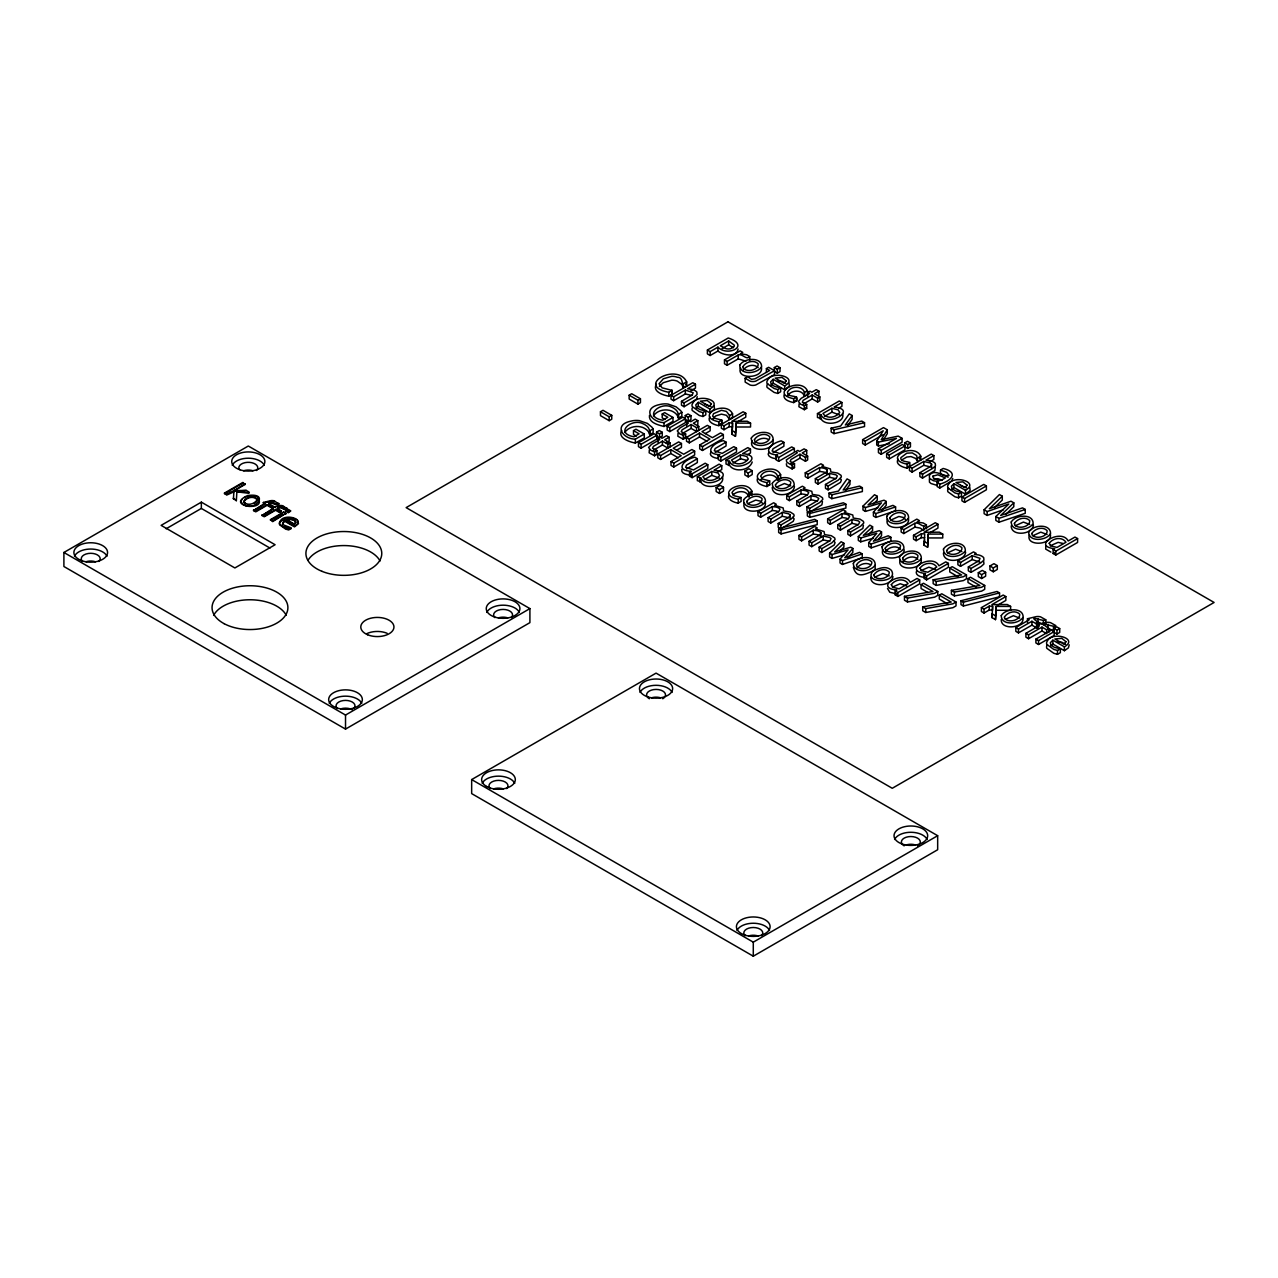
<?xml version="1.0" encoding="UTF-8"?>
<svg xmlns="http://www.w3.org/2000/svg" width="1278" height="1278" viewBox="0 0 1278 1278"><rect width="100%" height="100%" fill="white"/><g stroke="black" fill="none" stroke-linecap="round" stroke-linejoin="round"><path stroke-width="1.5" d="M887.491 588.423L889.776 592.241L896.9 593.951L895.255 594.893L895.255 591.027L896.9 590.085C872.475 587.529 903.738 569.109 910.271 582.353L917.061 578.439L919.697 579.956L919.697 583.838L897.891 596.427L895.255 594.893M752.215 461.997C749.611 470.512 734.419 472.972 729.387 465.16L729.387 461.294L726.032 460.192L726.032 464.058L729.387 465.16M236.35 500.672L233.411 498.26L236.35 500.672L236.877 492.046L249.114 492.781L236.877 492.046M735.441 436.357L736.048 423.114L750.553 423.146L750.553 427.012L736.048 426.996L735.441 436.357L731.959 434.344L732.534 422.906L729.195 422.858L723.971 425.862L721.335 424.344L721.335 428.226L723.971 429.743L729.195 426.724L732.534 426.772L732.534 422.906M927.604 547.303L928.227 534.076L942.733 534.092L942.733 537.958L928.227 537.942L927.604 547.303L924.138 545.307L924.713 533.853L921.374 533.805L916.15 536.824L913.514 535.306L913.514 539.172L916.15 540.69L921.374 537.671L924.713 537.719M995.498 619.638L996.105 606.395L1010.61 606.427L1010.61 610.293L996.105 610.277L995.498 619.638L992.016 617.625L992.591 606.187L989.268 606.139L984.028 609.159L981.408 607.625L981.408 611.507L984.028 613.025L989.268 610.005L992.591 610.053L992.591 606.187M233.411 498.979L233.906 491.854L231.094 491.822L226.669 494.362L224.449 493.084L226.669 495.081L233.906 491.854M731.959 434.344L732.534 426.772M924.138 545.307L924.569 539.62M992.016 617.625L992.303 613.839M282.534 524.14L284.77 520.545L294.515 526.169C306.816 519.156 284.275 512.813 280.233 521.089A7.94 4.585 0 0 0 279.69 524.172L285.585 528.373L291.096 528.549L288.684 529.955L285.585 529.076L279.69 524.891A7.94 4.585 0 0 1 280.233 521.807L286.016 518.453M649.448 415.446C648.569 422.842 658.601 425.063 664.033 426.485L672.979 421.325L672.979 417.443L664.64 412.634L662.212 414.04L662.212 417.906L665.007 419.519M757.263 478.867C756.256 483.947 763.206 485.688 766.912 486.535L769.803 484.857L769.66 480.911L762.726 479.154L760.682 476.215C764.196 468.371 780.059 469.873 777.567 480.209C775.331 472.748 763.701 473.994 760.682 480.081M784.037 394.918C783.047 399.998 789.996 401.739 793.686 402.586L796.577 400.909C799.405 393.672 787.663 398.544 787.456 392.266C791.066 384.374 806.769 385.972 804.485 396.34C802.169 388.911 790.571 389.934 787.456 396.132M786.353 463.77L786.721 465.959L792.136 468.93L794.501 467.572L794.501 463.69L790.124 461.454L791.002 459.505L799.996 454.249L805.444 457.38L807.648 456.102L807.648 459.984L805.444 461.262L799.996 458.115L791.002 463.387M681.749 469.425C680.807 474.058 688.123 474.873 691.254 475.112M240.903 501.567L241.877 499.57M772.279 487.317C772.008 498.148 793.75 496.311 794.453 486.439M853.337 567.256C858.816 587.672 880.031 558.997 891.405 570.403C899.169 583.247 862.73 584.222 872.794 571.122M870.749 577.305C870.494 588.136 892.236 586.298 892.923 576.426M943.452 553.007C943.18 563.838 964.922 562 965.625 552.128M1011.233 525.881C1010.978 536.696 1032.72 534.859 1033.407 524.986M1001.249 619.51C1000.578 630.837 1025.307 628.201 1022.879 617.514M929.394 479.106L929.473 482.221L931.087 483.547L937.189 485.416M257.07 499.89C254.689 503.963 247.724 506.056 244.13 502.286L243.874 501.679M916.645 570.755C914.361 575.723 922.173 577.432 925.591 577.384M1045.851 545.946L1045.708 549.093L1050.899 552.096M770.618 385.7L773.158 383.144L773.158 379.278L784.692 385.924C799.261 377.617 772.551 370.125 767.774 379.917A9.409 5.431 0 0 0 767.135 383.56L774.117 388.528L777.775 389.566L780.65 387.905L780.65 391.771L777.775 393.432L774.117 392.41L767.135 387.442A9.409 5.431 0 0 1 767.774 383.799M951.407 490.081L953.947 487.525L953.947 483.659L965.481 490.305C980.066 481.998 953.356 474.505 948.564 484.298A9.409 5.431 0 0 0 947.925 487.956L954.922 492.925L958.58 493.947L961.439 492.286L961.439 496.152L958.58 497.813L954.922 496.791L947.925 491.822A9.409 5.431 0 0 1 948.564 488.18M712.613 419.184L715.696 415.941L721.415 414.136L726.447 415.318L729.626 419.408L732.566 417.714L732.566 413.832C725.696 399.359 693.539 416.548 718.827 421.772L721.735 420.095L721.735 423.961L718.827 425.638C714.945 425.127 706.446 421.996 709.913 416.772M621.667 430.382C617.338 438.146 629.782 441.996 635.326 443.051L644.288 437.891L644.288 434.009L635.949 429.2L633.505 430.606L633.505 434.488L636.3 436.102M656.397 384.215C651.908 391.467 663.33 395.317 668.825 396.148L672.068 394.279L672.068 390.397L662.1 387.809L659.065 383.719L663.298 378.815L671.701 376.323A8.834 5.096 0 0 1 677.292 377.266C685.168 376.77 680.279 391.867 686.717 385.828L686.717 381.946C677.005 361.818 634.559 385.732 668.825 392.282L672.068 390.397M807.408 394.662L807.408 390.78C800.539 376.307 768.382 393.496 793.686 398.704L796.577 397.043M729.291 494.235C725.824 499.458 734.323 502.589 738.205 503.101L741.112 501.423L740.968 497.477L734.035 495.72L731.99 492.781C735.601 484.889 751.304 486.487 749.004 496.854M862.634 439.648L883.497 427.603L887.283 429.791L881.229 439.712L898.226 436.117L902.076 438.338L902.076 442.204L881.213 454.249L878.433 452.652L878.433 448.786L896.421 438.402L878.385 442.108L876.724 441.166L883.21 430.766L865.222 441.15L862.634 439.648L862.634 443.53L865.222 445.016L883.21 434.648M883.242 440.271L887.283 433.657L887.283 429.791M898.13 459.169C894.648 464.377 903.163 467.524 907.045 468.036L931.231 454.089L933.867 455.607L933.867 459.473L929.138 462.205M243.89 501.743C246.35 497.685 253.156 495.56 256.798 499.363L257.07 499.97M742.901 370.524C745.809 365.716 753.876 363.192 758.189 367.697M754.451 443.466C757.119 439.153 763.557 436.804 768.238 439.344M856.516 568.662C859.183 564.349 865.621 562 870.302 564.541M885.223 552.096C888.13 547.288 896.197 544.763 900.511 549.268M902.635 562.144C905.543 557.336 913.61 554.828 917.923 559.333M659.352 386.435L663.298 382.697L671.701 380.205A8.834 5.096 0 0 1 677.292 381.148L681.893 384.406L683.203 387.601M624.75 432.411C628.552 426.884 636.62 425.159 642.738 427.475A16.838 9.729 0 0 1 648.505 431.804L649.847 434.664L653.138 432.763L653.138 428.881L651.94 427.187L647.387 423.401L639.335 420.622A13.115 7.572 0 0 0 630.853 421.149C613.424 424.631 622.226 438.833 635.326 439.185L644.288 434.009M653.457 415.845C657.259 410.318 665.311 408.593 671.429 410.909A16.838 9.729 0 0 1 677.196 415.238L678.538 418.098L681.845 416.197L681.845 412.315L680.647 410.621L676.078 406.819L668.027 404.056A13.115 7.572 0 0 0 659.544 404.583C642.115 408.065 650.917 422.267 664.033 422.619L672.979 417.443M740.521 367.936C735.888 380.045 764.356 378.576 761.353 367.121M752.071 440.894C747.438 452.987 775.922 451.517 772.902 440.063M744.387 502.717C739.754 514.81 768.222 513.357 765.218 501.887M887.507 519.092C882.89 531.185 911.358 529.715 908.354 518.261M882.842 549.524C878.657 561.074 904.057 560.435 904.201 549.796M900.255 559.572C895.622 571.665 924.09 570.196 921.087 558.742M1029.461 534.763C1024.828 546.856 1053.296 545.386 1050.292 533.932M711.031 452.029C708.028 456.134 715.504 458.467 718.555 458.371M768.877 452.284C765.873 456.39 773.35 458.722 776.401 458.626M649.336 449.84L649.16 452.795L654.576 455.783L656.94 454.409L656.94 450.543L652.547 448.29L653.425 446.357L662.435 441.102L667.867 444.233L670.087 442.955L670.087 446.821L667.867 448.099L662.435 444.968L653.425 450.223M678.027 433.274L677.851 436.229L683.267 439.217L685.631 437.843L685.631 433.977L681.254 431.724L682.132 429.791L691.126 424.52L696.558 427.667L698.778 426.389L698.778 430.255L696.558 431.533L691.126 428.402L682.132 433.657M799.101 403.768L798.926 406.723L804.341 409.711L806.706 408.337L806.706 404.471L802.328 402.219L803.207 400.286L812.201 395.03L817.648 398.161L819.853 396.883L819.853 400.749L817.648 402.027L812.201 398.896L803.207 404.152M852.122 415.51L845.333 424.983L861.787 421.085L864.535 422.683L864.535 426.548L833.975 433.641L831.163 432.028L831.163 428.146L840.605 426.069L849.263 413.864L852.122 415.51L852.122 419.392L847.602 425.702M849.95 480.528L843.16 490.001L859.615 486.103L862.362 487.701L862.362 491.567L831.802 498.66L828.991 497.046L828.991 493.164L838.432 491.087L847.09 478.883L849.95 480.528L849.95 484.41L845.429 490.72M877.267 496.295L868.018 504.954L884.041 500.209L886.213 501.471L878.098 510.785L892.939 505.353L895.59 506.887L895.59 510.753L875.861 517.43L873.417 516.024L873.417 512.159L881.469 502.861L865.414 507.526L862.985 506.12L874.519 494.714L877.267 496.295L877.267 500.177L873.305 503.883M843.879 543.294L834.646 551.952L850.669 547.208L852.841 548.47L844.726 557.783L859.567 552.352L862.219 553.885L862.219 557.751L842.49 564.429L840.045 563.023L840.045 559.157L848.097 549.875L832.026 554.524L829.614 553.134L841.148 541.712L843.879 543.294L843.879 547.176L839.918 550.882M872.586 526.728L863.337 535.386L879.36 530.642L881.532 531.904L873.417 541.217L888.258 535.786L890.91 537.319L890.91 541.185L871.181 547.863L868.736 546.457L868.736 542.591L876.788 533.293L860.733 537.958L858.305 536.568L869.839 525.146L872.586 526.728L872.586 530.61L868.625 534.316M881.58 510.657L886.213 505.337L886.213 501.471M848.209 557.655L852.841 552.336L852.841 548.47M878.066 539.763L881.532 535.77L881.532 531.904M696.222 407.906L698.299 406.196L698.299 402.33L709.833 408.992C724.418 400.669 697.708 393.177 692.916 402.985A9.409 5.431 0 0 0 692.277 406.628L699.274 411.596L702.932 412.618L705.791 410.957L705.791 414.823L702.932 416.484L699.274 415.462L692.277 410.494A9.409 5.431 0 0 1 692.213 408.049M1050.788 645.741L1052.864 644.032L1052.864 640.166L1064.398 646.828C1078.967 638.505 1052.257 631.012 1047.481 640.821A9.409 5.431 0 0 0 1046.842 644.463L1053.823 649.432L1057.481 650.454L1060.357 648.793L1060.357 652.675L1057.481 654.336L1053.823 653.298L1046.842 648.329A9.409 5.431 0 0 1 1047.481 644.687M1003.358 509.778L987.159 515.417L984.108 513.66L984.108 509.778L999.444 494.554L1002.287 496.199L1002.287 500.065L994.508 507.59M1002.287 496.199L989.332 508.74L1010.994 501.216L1013.805 502.845L1000.658 515.465L1022.528 507.877L1025.244 509.443L1025.244 513.309L998.965 522.223L995.834 520.434L995.834 516.552L1008.773 504.027L987.159 511.551L984.108 509.778M1005.914 514.299L1013.805 506.711L1013.805 502.845M873.209 571.058L875.254 568.742L874.967 565.259M294.052 524.651L295.873 521.855L294.196 519.779L290.298 518.74L286.48 519.571L294.052 524.651L295.873 522.574L294.196 520.497L290.298 519.459L286.48 520.274M732.885 495.033C737.055 490.592 746.799 489.889 748.876 496.775M901.709 459.968L906.789 457.045L910.99 456.565L915.767 458.498L917.844 461.789L916.661 455.575L912.284 452.891L906.789 453.179L900.814 457.716C899.808 463.243 914.984 460.799 907.045 464.154C881.74 458.946 913.898 441.757 920.767 456.23L920.767 460.096L919.313 458.195M747.742 503.692L755.729 500.097L760.538 501.168L762.359 503.181M776.449 487.126L784.436 483.531L790.762 485.912M890.878 520.066L898.865 516.472L903.674 517.542L905.495 519.555M874.919 577.113L882.906 573.534L889.232 575.899M947.605 552.815L955.609 549.221L961.919 551.601M1015.403 525.689L1023.39 522.095L1029.717 524.459M1032.816 535.738L1040.819 532.143L1047.129 534.524M1005.419 619.319L1013.406 615.724L1019.732 618.105M254.258 503.388L256.798 501.264L256.798 498.66C253.156 494.842 246.35 496.966 243.89 501.04L245.408 504.107M892.379 587.113L900.207 583.742L906.837 586.011M921.071 570.547L928.898 567.176L935.544 569.445M1050.276 545.738L1058.104 542.367L1063.088 543.469M840.269 478.419L841.387 479.969L840.461 482.381L828.112 489.857L825.476 488.34L825.476 484.474L836.243 478.148L837.346 476.007L835.908 474.825L829.518 473.403L818 480.161L815.364 478.643L815.364 482.509L818 484.027L829.518 477.269L835.908 478.691M793.015 517.414L794.149 518.964L793.207 521.376L780.858 528.852L778.222 527.335L778.222 523.469L788.989 517.143L790.092 514.986L788.67 513.82L782.28 512.382L770.762 519.156L768.126 517.638L768.126 521.504L770.762 523.021L782.28 516.264L788.67 517.686M806.929 510.769L806.929 506.903L817.696 500.577L818.799 498.42L816.115 496.679L810.971 495.816L799.453 502.589L796.817 501.056L796.817 504.938L799.453 506.455L810.971 499.698L817.361 501.12M833.959 541.057L835.093 542.607L834.151 545.019L821.802 552.495L819.166 550.978L819.166 547.096L829.933 540.786L831.035 538.629L829.614 537.447L823.224 536.025L811.706 542.783L809.07 541.265L809.07 545.147L811.706 546.664L823.224 539.891L829.614 541.329M863.401 525.258L862.842 528.453L850.493 535.929L847.873 534.412L847.873 530.53L858.64 524.22L859.727 522.063L858.305 520.881L851.915 519.459L840.397 526.216L837.761 524.699L837.761 528.581L840.397 530.098L851.915 523.325L858.305 524.747M284.77 520.545L282.63 523.421L283.157 524.763L291.096 527.83M698.299 402.33L695.759 404.886L696.382 407.315L700.009 409.615L705.791 410.957M773.158 379.278L770.618 381.834L771.225 384.263L774.867 386.563L780.65 387.905M953.947 483.659L951.407 486.215L952.03 488.643L955.656 490.944L961.439 492.286M1052.864 640.166L1050.324 642.738L1050.931 645.15L1054.574 647.451L1060.357 648.793M686.51 468.962L697.341 462.572L697.341 458.69L694.721 457.173C682.692 460.048 675.167 470.719 691.254 471.247L689.513 472.253L689.513 476.119L692.149 477.637L707.804 468.611L707.804 464.729L705.168 463.211L693.475 469.953L685.615 467.285L686.51 465.08L697.341 458.69M715.201 452.38L726.048 446.006L726.048 442.124L723.412 440.606C711.383 443.482 703.859 454.153 719.945 454.68L718.22 455.687L718.22 459.553L720.84 461.07L736.495 452.029L736.495 448.163L733.86 446.645L722.182 453.386L714.322 450.719L715.201 448.514L726.048 442.124M773.046 452.652L783.893 446.262L783.893 442.396L781.257 440.862C769.228 443.754 761.704 454.425 777.791 454.936L776.05 455.942L776.05 459.808L778.685 461.326L794.341 452.3L794.341 448.418L791.705 446.901L780.027 453.642L772.152 450.974L773.046 448.77L783.893 442.396M63.9 552.479L248.299 446.022L529.907 608.6L529.907 622.642L345.523 729.099L63.9 566.505L63.9 552.479L345.523 715.057L529.907 608.6M201.349 502.142L161.124 525.37L234.88 567.959L275.105 544.732L201.349 502.142L201.349 508.436L269.962 548.054M224.449 493.084L242.852 482.461L245.072 484.458L233.283 491.263L245.072 483.739M224.449 493.803L242.852 483.164L245.072 484.458M166.156 528.757L201.349 508.436M263.348 502.446L264.85 504.027L263.348 502.446L270.744 500.672A5.192 2.987 0 0 1 274.323 500.848L278.796 504.059C276.112 505.992 270.936 501.791 268.875 503.468C272.406 499.474 275.808 506.312 278.796 503.34M263.348 503.165L270.744 501.391A5.192 2.987 0 0 1 274.323 501.567M268.875 503.468L272.885 506.503L271.016 507.59L267.086 505.305L255.744 511.855L253.507 510.577L264.85 503.308M253.507 510.577L263.236 504.954M253.507 509.858L255.744 511.136L267.086 504.602L271.016 506.871L272.885 505.784M271.879 507.366L273.38 508.948L271.879 507.366L279.259 505.593A5.192 2.987 0 0 1 282.837 505.769L287.31 508.964C284.403 512.047 281.32 505.273 277.837 508.852M271.879 508.069L273.748 506.999L275.681 507.606M281.4 511.424L277.39 508.388L281.4 511.424L279.531 512.494L275.601 510.226L264.258 516.775L262.022 515.497L273.38 508.229M262.022 515.497L271.751 509.874M277.39 508.388C280.92 504.395 284.323 511.232 287.31 508.261M262.022 514.778L264.258 516.056L275.601 509.507L279.531 511.791L281.4 510.705M285.729 510.657L288.045 509.315L290.553 510.769L288.237 512.813L285.729 510.657L288.237 512.095L290.553 510.769M270.457 519.635L283.668 512.015L285.889 513.293L272.677 521.632L270.457 519.635L272.677 520.929L285.889 513.293M270.457 520.354L282.007 513.676M285.729 511.36L288.045 510.034L290.553 511.488M284.77 521.264L294.515 526.887L298.477 523.66L297.311 520.29M600.468 411.756L603.008 410.302L611.747 415.35L611.747 419.216L609.207 420.686L600.468 415.638L600.468 411.756L609.207 416.804L611.747 415.35M629.159 395.19L631.699 393.736L640.454 398.784L640.454 402.65L637.914 404.12L629.159 399.071L629.159 395.19L637.914 400.238L640.454 398.784M707.389 350.028L728.252 337.983C751.017 345.555 727.629 357.361 717.948 347.137L710.169 351.626L707.389 350.028L707.389 353.894L710.169 355.508L717.948 351.003C723.092 355.524 736.703 357.728 738.109 349.038M728.652 340.954L720.313 345.779L725.68 348.527A5.479 3.163 0 0 0 730.696 348.686L734.147 346.578L734.291 345.156L728.652 340.954L728.652 344.836L721.974 348.686M745.953 361.179L738.237 358.878L727.118 365.284L724.482 363.767L724.482 359.901L740.138 350.859L742.774 352.377L740.457 353.718L746.624 354.757L749.739 356.594L749.739 360.46M683.203 383.735L686.717 381.946M724.482 359.901L727.118 361.418L738.237 354.996C742.79 353.287 746.096 360.572 749.739 356.594M691.749 395.461L685.343 393.943L673.65 400.685L671.014 399.167L671.014 395.301L692.82 382.713L695.456 384.231L695.456 388.097L690.727 390.828M671.014 395.301L673.65 396.819L685.343 390.078L693.171 392.729L692.277 394.95L681.478 401.34L681.478 405.206L684.113 406.723L696.462 399.199L697.261 396.739M695.456 384.231L687.564 388.784L691.717 389.343A9.457 5.463 0 0 1 696.845 392.074L697.069 394.503L694.274 396.995L684.113 402.858L681.478 401.34M633.505 430.606L639.096 433.833L633.984 436.788C613.887 433.146 631.715 417.938 642.738 423.609A16.838 9.729 0 0 1 648.505 427.938L649.847 430.782L653.138 428.881M662.212 414.04L667.803 417.267L662.675 420.222C642.578 416.58 660.422 401.372 671.429 407.043A16.838 9.729 0 0 1 677.196 411.372L678.538 414.216L681.845 412.315M766.401 368.575L768.621 367.297L774.516 370.7L774.516 374.582L755.729 385.013A6.214 3.594 0 0 1 750.25 385.077L745.154 382.09L745.154 378.224L747.662 376.77L751.512 379.31L755.042 378.799L769.66 370.46L766.401 368.575L766.401 372.441M638.457 442.763L641.093 444.297L656.748 435.255L654.112 433.737L638.457 442.763L638.457 446.645L641.093 448.163L656.748 439.121L656.557 432.124L659.288 430.542L662.26 432.268L662.26 436.133L658.01 438.546L658.01 442.412M667.148 426.197L669.784 427.715L685.439 418.689L682.803 417.171L667.148 426.197L667.148 430.079L669.784 431.597L685.439 422.555L685.264 415.558L687.995 413.976L690.967 415.685L690.967 419.567L686.717 421.98L686.717 425.846M656.557 432.124L659.528 433.833L662.26 432.268M685.264 415.558L688.219 417.267L690.967 415.685M774.324 367.569L777.056 366.003L780.027 367.713L780.027 371.578L777.296 373.16L774.324 371.451L774.324 367.569L777.296 369.294L780.027 367.713M774.516 370.7L755.729 381.148A6.214 3.594 0 0 1 750.25 381.211L745.154 378.224M698.299 406.196L709.833 412.858L714.53 409.024L714.114 406.005M666.142 442.827L669.145 441.086L669.145 437.22L664.64 439.824L670.087 442.955M697.836 424.52L697.836 420.654L693.347 423.242L698.778 426.389M658.01 438.546L659.799 439.568L651.476 444.377L648.585 447.492L650.933 450.335L654.576 451.917L656.94 450.543M686.717 421.98L688.491 423.002L680.168 427.81L677.276 430.91L679.64 433.769L683.267 435.335L685.631 433.977M678.251 457.812L670.806 453.53L660.598 459.425L657.819 457.828L657.819 453.946L678.682 441.9L681.462 443.498L681.462 447.38L676.541 450.207M706.942 441.245L699.513 436.964L689.289 442.859L686.51 441.245L686.51 437.38L707.389 425.334L710.153 426.932L710.153 430.814L705.248 433.641M732.566 413.832L729.626 415.526L726.447 411.452L721.415 410.27L713.507 413.705L712.645 416.101L714.658 418.257L721.735 420.095M657.819 453.946L660.598 455.543L670.806 449.648L681.222 455.671L671.014 461.566L671.014 465.432L673.778 467.029L694.641 454.984L694.641 451.118L691.877 449.521L683.682 454.233L673.282 448.227L681.462 443.498M686.51 437.38L689.289 438.977L699.513 433.082L709.913 439.089L699.705 445L699.705 448.866L702.485 450.463L723.348 438.418L723.348 434.552L720.568 432.954L712.389 437.667L701.973 431.66L710.153 426.932M721.335 424.344L743.141 411.756L745.777 413.289L745.777 417.155L736.447 422.539M773.158 383.144L784.692 389.806L789.389 385.972L788.957 382.953M745.777 413.289L731.783 421.357L747.231 421.229L750.553 423.146M671.014 461.566L673.778 463.163L694.641 451.118M699.705 445L702.485 446.597L723.348 434.552M807.408 390.78L804.341 392.394M807.792 396.34L807.792 392.474L810.012 391.196L811.786 392.218L816.291 389.63L818.91 391.148L818.91 395.014M818.91 391.148L814.421 393.752L819.853 396.883M807.792 392.474L809.565 393.496L801.242 398.305L798.367 401.42L800.715 404.263L804.341 405.845L806.706 404.471M689.513 472.253L692.149 473.771L707.804 464.729M718.22 455.687L720.84 457.204L736.495 448.163M697.341 476.758L700.695 477.86L700.695 481.726L697.341 480.64L697.341 476.758L719.131 464.17L721.766 465.687L721.766 469.569L717.102 472.269M726.032 460.192L747.838 447.604L750.474 449.121L750.474 453.003L747.358 454.792M711.766 471.47L702.804 476.646C706.67 482.605 715.952 480.879 719.594 475.608L718.06 473.052L711.766 471.47L711.766 475.336L704.29 479.649M721.766 465.687L713.987 470.192C738.556 472.668 707.038 491.279 700.695 477.86M740.457 454.904L731.495 460.08C735.361 466.039 744.659 464.313 748.285 459.042L746.751 456.486L740.457 454.904L740.457 458.77L732.997 463.083M750.474 449.121L742.678 453.626C767.263 456.102 735.729 474.713 729.387 461.294M817.473 413.577L820.843 414.679L820.843 418.545L817.473 417.459L817.473 413.577L839.279 400.988L841.914 402.506L841.914 406.388L838.799 408.177M831.898 408.289L822.936 413.465C826.802 419.424 836.1 417.698 839.726 412.427L838.192 409.871L831.898 408.289L831.898 412.155L824.438 416.468M841.914 402.506L834.119 407.011C858.704 409.487 827.17 428.098 820.843 414.679M716.159 487.637L720.153 485.336L723.508 487.269L723.508 491.135L719.514 493.436L716.159 491.503L716.159 487.637L719.514 489.57L723.508 487.269M744.866 471.071L748.86 468.754L752.199 470.687L752.199 474.569L748.205 476.87L744.866 474.937L744.866 471.071L748.205 473.004L752.199 470.687M776.05 455.942L778.685 457.46L794.341 448.418M806.706 454.249L806.706 450.367L802.217 452.971L807.648 456.102M806.706 450.367L804.086 448.85L799.581 451.454L797.807 450.415L795.587 451.693L797.36 452.731L786.353 459.888L786.721 462.077L790.203 464.313L792.136 465.064L794.501 463.69M750.49 493.26L751.943 495.177L751.943 491.295C745.074 476.822 712.916 494.011 738.205 499.235L740.968 497.477M751.943 491.295L748.876 492.909M780.634 474.729L777.711 476.422L777.711 480.288L780.634 478.595L780.634 474.729C773.765 460.256 741.607 477.445 766.912 482.653L769.66 480.911M805.268 472.812L807.904 474.33L819.597 467.572L823.112 468.052A6.901 3.978 0 0 1 827.249 470.16L827.249 474.042A6.901 3.978 0 0 0 823.112 471.917L819.597 471.454L807.904 478.196L805.268 476.678L805.268 472.812L820.923 463.77L823.559 465.288L821.818 466.294L830.365 468.914L830.892 471.949L837.569 473.052L841.02 475.32L841.403 476.902L838.272 480.129L828.112 485.991L825.476 484.474M778.558 511.855A6.901 3.978 0 0 0 775.858 510.912L772.343 510.449L760.65 517.191L758.014 515.673L758.014 511.791L773.669 502.765L776.305 504.283L774.564 505.289L783.126 507.909L783.654 510.944L790.315 512.047L793.766 514.315L794.165 515.897L791.018 519.124L780.858 524.986L778.222 523.469M807.265 495.289A6.901 3.978 0 0 0 804.565 494.346L801.034 493.883L789.357 500.625L786.721 499.107L786.721 495.225L802.376 486.199L804.996 487.717L803.271 488.723L811.818 491.343L812.345 494.378L819.006 495.465L822.457 497.749L822.856 499.331L819.709 502.558L809.549 508.42L806.929 506.903M815.364 478.643L826.163 472.301L827.249 470.16M758.014 511.791L760.65 513.325L772.343 506.567L775.858 507.031A6.901 3.978 0 0 1 779.995 509.155L778.909 511.296L768.126 517.638M786.721 495.225L789.357 496.759L801.034 490.001L804.565 490.464A6.901 3.978 0 0 1 808.702 492.589L807.616 494.73L796.817 501.056M878.433 448.786L881.213 450.383L902.076 438.338M904.744 442.859L907.476 441.293L910.447 443.003L910.447 446.869L907.715 448.45L904.744 446.741L904.744 442.859L907.715 444.584L910.447 443.003M886.644 453.514L902.284 444.472L904.92 445.99L904.92 449.872L889.264 458.898L886.644 457.38L886.644 453.514L889.264 455.032L904.92 445.99M917.844 457.923L920.767 456.23M930.16 466.837L923.754 465.32L912.077 472.061L909.441 470.544L909.441 466.678L912.077 468.195L923.754 461.454L930.16 462.955L931.582 464.106L930.703 466.326L919.888 472.716L919.888 476.582L922.524 478.1L934.889 470.576L935.256 467.317M933.867 455.607L925.975 460.16L930.128 460.719A9.457 5.463 0 0 1 935.256 463.451L935.48 465.879L932.684 468.371L922.524 474.234L919.888 472.716M798.958 535.434L801.594 536.952L813.287 530.21L816.802 530.674A6.901 3.978 0 0 1 820.939 532.798L820.939 536.664A6.901 3.978 0 0 0 816.802 534.555L813.287 534.076L801.594 540.834L798.958 539.316L798.958 535.434L814.613 526.408L817.249 527.926L815.508 528.932L824.07 531.552L824.598 534.587L831.259 535.674L834.71 537.958L835.093 539.524L831.962 542.751L821.802 548.629L819.166 547.096M848.209 518.916A6.901 3.978 0 0 0 845.509 517.973L841.978 517.51L830.301 524.268L827.665 522.734L827.665 518.868L843.304 509.826L845.94 511.36L844.215 512.35L852.761 514.986L853.289 518.021L859.95 519.108L863.401 521.376L863.8 522.958L860.653 526.185L850.493 532.047L847.873 530.53M827.665 518.868L830.301 520.386L841.978 513.644L845.509 514.107A6.901 3.978 0 0 1 849.646 516.232L848.56 518.373L837.761 524.699M809.07 541.265L819.853 534.939L820.939 532.798M948.164 477.205L940.48 473.882L940.48 470L943.164 468.467C958.484 472.173 952.509 480.496 939.761 484.186L937.141 482.669L937.141 486.535L939.761 488.052L951.647 481.055L952.781 478.451M937.141 482.669L938.803 481.71L933.307 480.704L929.473 478.339L929.394 475.24C935.049 468.083 943.819 477.589 949.059 475.416L946.631 472.333L940.624 470.08M923.563 530.21L920.032 528.038L914.904 527.143L903.786 533.549L901.15 532.031L901.15 528.165L916.805 519.124L919.441 520.641L917.125 521.983L923.291 523.021L926.406 524.859L926.406 528.741L925.607 528.118M901.15 528.165L903.786 529.683L914.904 523.277C919.457 521.552 922.764 528.836 926.406 524.859M953.947 487.525L965.481 494.187L970.178 490.353L969.762 487.333M471.662 779.58L656.061 673.123L937.669 835.7L937.669 849.742L753.285 956.2L471.662 793.606L471.662 779.58L753.285 942.158L937.669 835.7M961.951 496.998L983.756 484.41L986.392 485.928L986.392 489.793L964.586 502.382L961.951 500.864L961.951 496.998L964.586 498.516L986.392 485.928M913.514 535.306L935.32 522.718L937.956 524.236L937.956 528.102L930.176 532.591M937.956 524.236L923.962 532.303L939.41 532.175L942.733 534.092M923.946 574.461L925.591 573.518C901.166 570.962 932.429 552.543 938.979 565.787L945.752 561.873L948.388 563.39L948.388 567.272L926.582 579.861L923.946 578.327L923.946 574.461L926.582 575.979L948.388 563.39M895.255 591.027L897.891 592.545L919.697 579.956M980.034 562.224L972.207 559.572L960.529 566.314L957.893 564.796L957.893 560.914L973.532 551.888L976.168 553.406L974.443 554.412L978.581 554.956A9.457 5.463 0 0 1 983.725 557.703L983.932 560.131L981.137 562.608L970.976 568.47L968.341 566.953L968.341 570.819L970.976 572.352L981.137 566.489L983.932 563.997L983.709 561.569M921.055 584.669L923.499 583.247L937.78 591.49L937.78 595.356L934.649 597.161L907.476 601.954L904.473 600.229L904.473 596.347L932.94 591.522L921.055 584.669L921.055 588.535L927.844 592.449M949.746 568.103L952.206 566.681L966.472 574.924L966.472 578.79L963.356 580.595L936.167 585.388L933.164 583.663L933.164 579.781L961.631 574.956L949.746 568.103L949.746 571.969L958.228 576.873M957.893 560.914L960.529 562.448L972.207 555.69L980.034 558.358L979.156 560.563L968.341 566.953M937.78 591.49L934.649 593.296L907.476 598.088L904.473 596.347M966.472 574.924L963.356 576.729L936.167 581.522L933.164 579.781M939.298 595.197L941.742 593.775L956.024 602.018L956.024 605.9L952.893 607.705L925.719 612.481L922.716 610.756L922.716 606.89L951.183 602.05L939.298 595.197L939.298 599.062L947.781 603.967M967.989 578.63L970.449 577.209L984.715 585.452L984.715 589.334L981.6 591.139L954.41 595.915L951.407 594.19L951.407 590.324L979.875 585.484L967.989 578.63L967.989 582.496L976.472 587.401M978.309 572.704L982.303 570.403L985.642 572.336L985.642 576.202L981.648 578.519L978.309 576.57L978.309 572.704L981.648 574.637L985.642 572.336M989.955 565.978L993.949 563.678L997.303 565.611L997.303 569.477L993.31 571.777L989.955 569.844L989.955 565.978L993.31 567.911L997.303 565.611M956.024 602.018L952.893 603.823L925.719 608.616L922.716 606.89M984.715 585.452L981.6 587.257L954.41 592.049L951.407 590.324M1053.152 549.652L1054.797 548.709C1030.372 546.153 1061.635 527.734 1068.184 540.977L1074.958 537.064L1077.594 538.581L1077.594 542.447L1055.788 555.035L1053.152 553.518L1053.152 549.652L1055.788 551.169L1077.594 538.581M1053.152 553.518L1054.797 552.575M981.408 607.625L1003.198 595.037L1005.834 596.57L1005.834 600.436L998.07 604.925M1005.834 596.57L991.856 604.638L1007.288 604.51L1010.61 606.427M1027.48 622.594L1027.48 618.728L1036.234 616.635A6.15 3.546 0 0 1 1040.484 616.827L1045.771 619.782L1045.771 623.648M1038.774 626.555L1036.57 627.833L1031.905 625.134L1018.47 632.898L1015.834 631.38L1015.834 627.514L1029.269 619.75L1027.48 618.728M1015.834 627.514L1018.47 629.032L1031.905 621.268L1036.57 623.968L1038.774 622.69C1024.716 613.073 1044.797 622.817 1045.771 619.782M1037.576 628.425L1037.576 624.543L1046.315 622.45A6.15 3.546 0 0 1 1050.564 622.658L1055.868 625.613C1054.893 628.632 1034.813 618.887 1048.871 628.504L1048.871 632.386M1025.915 633.329L1028.55 634.846L1041.985 627.099L1046.65 629.782L1046.65 633.664L1041.985 630.965L1028.55 638.728L1025.915 637.195L1025.915 633.329L1039.349 625.565L1037.576 624.543M1046.65 629.782L1048.871 628.504M1035.899 639.096L1038.535 640.613L1054.174 631.572L1051.538 630.054L1035.899 639.096L1035.899 642.962L1038.535 644.479L1054.174 635.454L1053.999 628.441L1056.73 626.875L1059.702 628.584L1059.702 632.45L1056.97 634.032L1053.999 632.322M1053.999 628.441L1056.97 630.166L1059.702 628.584M1052.864 644.032L1064.398 650.694L1068.408 647.882L1069.223 644.831M244.354 497.669L245.999 496.838M933.899 479.218L937.876 478.675L942.301 480.288M873.417 512.159L875.861 513.564L895.59 506.887M868.736 542.591L871.181 543.997L890.91 537.319M840.045 559.157L842.49 560.563L862.219 553.885M995.834 516.552L998.965 518.357L1025.244 509.443M862.985 506.12L862.985 510.002L865.414 511.392L877.906 507.781M858.305 536.568L858.305 540.434L860.733 541.824L873.225 538.214M829.614 553.134L829.614 557L832.026 558.406L844.518 554.78M807.361 512.063L843.416 502.797L845.892 504.219L845.892 508.085L809.789 517.334L807.361 515.945L807.361 512.063L809.789 513.468L845.892 504.219M778.653 528.629L814.725 519.363L817.201 520.785L817.201 524.651L781.082 533.9L778.653 532.511L778.653 528.629L781.082 530.035L817.201 520.785M960.992 600.756L997.048 591.49L999.524 592.912L999.524 596.778L963.404 606.028L960.992 604.638L960.992 600.756L963.404 602.162L999.524 592.912M831.163 428.146L833.975 429.775L864.535 422.683M828.991 493.164L831.802 494.794L862.362 487.701M247.66 496.231L249.37 495.848M278.045 506.583L279.259 506.312A5.192 2.987 0 0 1 282.837 506.487L287.31 508.964M876.724 441.166L876.724 445.032L878.385 445.99L889.2 443.754M1036.41 622.658L1039.589 622.626L1042.353 624.159M777.312 381.243L782.088 381.323L785.858 383.464M1057.018 642.147L1061.81 642.211L1065.564 644.352M287.774 518.069L293.061 518.277M233.283 490.56L246.303 490.448L249.114 492.062M233.283 491.263L246.303 490.448M249.466 504.986L247.309 504.842M795.076 400.701L796.577 400.909M720.217 423.753L721.735 423.961L721.591 420.015M908.434 466.135L909.936 466.358L909.792 462.396M768.302 484.634L769.803 484.857M704.833 404.072L710.999 406.516M960.481 485.4L966.647 487.845M831.898 412.155L839.614 414.967M740.457 458.77L746.751 460.352M711.766 475.336L719.466 478.148M805.252 407.858L806.706 408.337M793.047 467.093L794.501 467.572M684.177 437.364L685.631 437.843M254.45 495.976L255.999 496.455M284.722 526.712L291.096 528.549M294.643 518.788L296.145 519.507M728.652 344.836L733.38 347.776M672.068 394.279L671.877 390.285M731.959 430.478L735.441 432.491M924.138 541.425L927.604 543.438M697.836 420.654L695.2 419.136L690.711 421.724L688.922 420.702M685.264 419.424L688.219 421.133L688.219 417.267M992.016 613.76L995.498 615.772M669.145 437.22L666.509 435.702L662.004 438.29L660.231 437.268M656.557 435.99L659.528 437.715L659.528 433.833M268.875 504.187L272.885 506.503M285.889 514.012L283.668 512.015M286.48 519.571L294.052 523.932M257.437 497.158C269.019 512.59 223.714 506.296 247.66 495.529C272.885 492.094 251.095 515.977 240.983 501.839M277.869 503.324L278.796 504.059M842.537 413.497C845.908 423.098 825.045 427.14 820.843 418.545M722.389 476.678C725.776 486.279 704.897 490.321 700.695 481.726M685.631 384.199L686.717 385.828M822.457 501.615L821.898 504.81L809.549 512.286L809.549 508.42M1064.398 646.828L1064.398 650.694M1057.481 650.454L1057.481 654.336M1056.97 630.166L1056.97 634.032M1055.788 551.169L1055.788 555.035M1053.455 627.003L1053.455 630.869L1048.12 628.201L1048.12 624.335M1043.359 621.172L1043.359 625.038M1041.985 627.099L1041.985 630.965M1038.535 640.613L1038.535 644.479M1038.04 618.504L1038.04 622.386M1036.57 623.968L1036.57 627.833M1031.905 621.268L1031.905 625.134M1028.55 634.846L1028.55 638.728M1018.47 629.032L1018.47 632.898M998.965 518.357L998.965 522.223M996.105 606.395L996.105 610.277M993.31 567.911L993.31 571.777M989.268 606.139L989.268 610.005M987.159 511.551L987.159 515.417M984.028 609.159L984.028 613.025M981.648 574.637L981.648 578.519M972.207 555.69L972.207 559.572M970.976 568.47L970.976 572.352M965.481 490.305L965.481 494.187M964.586 498.516L964.586 502.382M963.404 602.162L963.404 606.028M960.529 562.448L960.529 566.314M958.58 493.947L958.58 497.813M954.41 592.049L954.41 595.915M939.761 484.186L939.761 488.052M936.167 581.522L936.167 585.388M931.582 464.106L931.582 467.988M928.227 534.076L928.227 537.942M926.582 575.979L926.582 579.861M925.719 608.616L925.719 612.481M923.754 461.454L923.754 465.32M923.706 526.424L923.706 530.29M922.524 474.234L922.524 478.1M921.374 533.805L921.374 537.671M916.15 536.824L916.15 540.69M914.904 523.277L914.904 527.143M912.077 468.195L912.077 472.061M907.715 444.584L907.715 448.45M907.476 598.088L907.476 601.954M907.045 464.154L907.045 468.036M903.786 529.683L903.786 533.549M897.891 592.545L897.891 596.427M889.264 455.032L889.264 458.898M881.213 450.383L881.213 454.249M878.385 442.108L878.385 445.99M875.861 513.564L875.861 517.43M871.181 543.997L871.181 547.863M865.222 441.15L865.222 445.016M865.414 507.526L865.414 511.392M860.733 537.958L860.733 541.824M851.915 519.459L851.915 523.325M850.493 532.047L850.493 535.929M842.49 560.563L842.49 564.429M841.978 513.644L841.978 517.51M840.397 526.216L840.397 530.098M833.975 429.775L833.975 433.641M832.026 554.524L832.026 558.406M831.802 494.794L831.802 498.66M830.301 520.386L830.301 524.268M829.518 473.403L829.518 477.269M828.112 485.991L828.112 489.857M823.224 536.025L823.224 539.891M821.802 548.629L821.802 552.495M819.933 414.999L819.933 418.88M819.597 467.572L819.597 471.454M818 480.161L818 484.027M817.648 398.161L817.648 402.027M813.287 530.21L813.287 534.076M812.201 395.03L812.201 398.896M811.706 542.783L811.706 546.664M810.971 495.816L810.971 499.698M809.789 513.468L809.789 517.334M807.904 474.33L807.904 478.196M805.444 457.38L805.444 461.262M804.341 405.845L804.341 409.711M801.594 536.952L801.594 540.834M801.034 490.001L801.034 493.883M799.996 454.249L799.996 458.115M799.453 502.589L799.453 506.455M796.45 396.963L796.45 400.829M793.686 398.704L793.686 402.586M792.136 465.064L792.136 468.93M790.092 514.986L790.092 518.868M789.357 496.759L789.357 500.625M784.692 385.924L784.692 389.806M782.28 512.382L782.28 516.264M781.082 530.035L781.082 533.9M780.858 524.986L780.858 528.852M778.685 457.46L778.685 461.326M777.775 389.566L777.775 393.432M777.296 369.294L777.296 373.16M772.343 506.567L772.343 510.449M770.762 519.156L770.762 523.021M766.912 482.653L766.912 486.535M760.65 513.325L760.65 517.191M753.285 942.158L753.285 956.2M748.205 473.004L748.205 476.87M738.237 354.996L738.237 358.878M738.205 499.235L738.205 503.101M736.048 423.114L736.048 426.996M729.498 415.446L729.626 419.408M729.195 422.858L729.195 426.724M728.492 461.614L728.492 465.496M727.118 361.418L727.118 365.284M723.971 425.862L723.971 429.743M720.84 457.204L720.84 461.07M719.514 489.57L719.514 493.436M718.827 421.772L718.827 425.638M717.948 347.137L717.948 351.003M710.169 351.626L710.169 355.508M709.833 408.992L709.833 412.858M702.932 412.618L702.932 416.484M702.485 446.597L702.485 450.463M699.801 478.18L699.801 482.062M699.513 433.082L699.513 436.964M696.558 427.667L696.558 431.533M692.149 473.771L692.149 477.637M691.126 424.52L691.126 428.402M689.289 438.977L689.289 442.859M685.343 390.078L685.343 393.943M684.113 402.858L684.113 406.723M683.426 383.847L683.426 387.729M683.267 435.335L683.267 439.217M678.538 414.216L678.538 418.098M678.298 414.072L678.298 417.938M673.65 396.819L673.65 400.685M673.778 463.163L673.778 467.029M670.806 449.648L670.806 453.53M669.784 427.715L669.784 431.597M668.825 392.282L668.825 396.148M667.867 444.233L667.867 448.099M664.033 422.619L664.033 426.485M662.435 441.102L662.435 444.968M660.598 455.543L660.598 459.425M654.576 451.917L654.576 455.783M649.847 430.782L649.847 434.664M649.591 430.638L649.591 434.52M641.093 444.297L641.093 448.163M637.914 400.238L637.914 404.12M635.326 439.185L635.326 443.051M609.207 416.804L609.207 420.686M345.523 715.057L345.523 729.099M904.153 845.86A9.489 5.479 0 0 1 904.153 838.128A9.489 5.479 0 0 1 917.556 838.128A9.489 5.479 0 0 1 917.556 845.86M649.352 698.762A9.489 5.479 0 0 1 649.352 691.015A9.489 5.479 0 0 1 662.755 691.015A9.489 5.479 0 0 1 662.755 698.762M651.317 697.884A9.489 5.479 0 0 1 660.79 697.884M490.273 788.606A9.489 5.479 0 0 1 498.484 780.379A9.489 5.479 0 0 1 506.695 788.606M493.739 788.861A9.489 5.479 0 0 1 503.228 788.861M737.023 930.448A16.838 9.713 0 0 1 753.285 923.243A16.838 9.713 0 0 1 769.532 930.448M482.221 783.35A16.838 9.713 0 0 1 498.484 776.145A16.838 9.713 0 0 1 514.746 783.35M640.022 692.404A16.598 9.585 0 0 1 656.061 685.312A16.598 9.585 0 0 1 672.084 692.404M894.6 839.486A16.838 9.713 0 0 1 910.847 832.282A16.838 9.713 0 0 1 927.109 839.486M906.118 844.998A9.489 5.479 0 0 1 915.591 844.998M748.541 935.975A9.489 5.479 0 0 1 758.03 935.975M745.074 935.704A9.489 5.479 0 0 1 753.285 927.493A9.489 5.479 0 0 1 761.496 935.704M494.874 617.625A9.489 5.479 0 0 1 503.085 609.414A9.489 5.479 0 0 1 511.296 617.625M239.13 469.202A9.489 5.479 0 0 1 249.529 462.364A9.489 5.479 0 0 1 256.511 470.528M243.555 470.783A9.489 5.479 0 0 1 253.028 470.783M213.618 615.405A37.925 21.902 0 0 1 249.817 599.765A37.925 21.902 0 0 1 286.224 615.229M82.511 561.505A9.489 5.479 0 0 1 90.722 553.294A9.489 5.479 0 0 1 98.933 561.505M85.977 561.761A9.489 5.479 0 0 1 95.467 561.761M329.261 703.347A16.838 9.713 0 0 1 345.523 696.159A16.838 9.713 0 0 1 361.77 703.347M74.459 556.249A16.838 9.713 0 0 1 90.722 549.045A16.838 9.713 0 0 1 106.985 556.249M232.261 465.304A16.598 9.585 0 0 1 248.299 458.211A16.598 9.585 0 0 1 264.322 465.304M486.838 612.386A16.838 9.713 0 0 1 503.085 605.181A16.838 9.713 0 0 1 519.347 612.386M366.93 633.584A16.598 9.585 0 0 1 387.122 633.281M308.254 559.892A37.925 21.902 0 0 1 344.82 545.578A37.925 21.902 0 0 1 380.061 560.978M498.34 617.897A9.489 5.479 0 0 1 507.829 617.897M340.779 708.875A9.489 5.479 0 0 1 352.217 709.737M337.312 708.603A9.489 5.479 0 0 1 345.523 700.392A9.489 5.479 0 0 1 353.734 708.603M742.901 366.642L743.173 368.128C747.023 372.809 758.749 369.997 758.189 363.831C753.876 359.326 745.809 361.834 742.901 366.642M746.767 501.423L747.055 502.909C750.889 507.59 762.615 504.762 762.055 498.596C757.742 494.091 749.675 496.615 746.767 501.423M754.451 439.6L754.739 441.07C758.573 445.75 770.314 442.939 769.755 436.772C765.426 432.268 757.375 434.776 754.451 439.6M775.458 484.857L775.746 486.343C779.58 491.008 791.322 488.196 790.762 482.03C786.433 477.525 778.366 480.049 775.458 484.857M856.516 564.796L856.803 566.266C860.637 570.946 872.379 568.135 871.82 561.969C867.49 557.464 859.439 559.988 856.516 564.796M873.928 574.844L874.216 576.33C878.05 581.011 889.792 578.199 889.232 572.033C884.903 567.512 876.852 570.036 873.928 574.844M885.223 548.23L885.494 549.7C889.328 554.38 901.07 551.569 900.511 545.402C896.197 540.898 888.13 543.406 885.223 548.23M889.887 517.782L890.175 519.267C894.009 523.948 905.751 521.136 905.191 514.97C900.862 510.465 892.811 512.973 889.887 517.782M902.635 558.278L902.923 559.764C906.757 564.445 918.483 561.617 917.923 555.451C913.61 550.946 905.543 553.47 902.635 558.278M946.631 550.546L946.918 552.032C950.752 556.697 962.494 553.885 961.919 547.719C957.605 543.214 949.538 545.738 946.631 550.546M1004.428 617.05L1004.716 618.536C1008.55 623.217 1020.291 620.389 1019.732 614.223C1015.403 609.718 1007.336 612.242 1004.428 617.05M1014.412 523.405L1014.7 524.891C1018.534 529.571 1030.276 526.76 1029.717 520.593C1025.387 516.088 1017.336 518.596 1014.412 523.405M1031.841 533.469L1032.129 534.955C1035.963 539.62 1047.688 536.808 1047.129 530.642C1042.816 526.137 1034.749 528.661 1031.841 533.469M891.309 584.685L892.907 587.289L899.105 588.807L908.083 583.615C904.169 577.752 894.92 579.413 891.309 584.685M920 568.119L921.614 570.723L927.812 572.24L936.79 567.049C932.86 561.186 923.627 562.847 920 568.119M1049.206 543.31L1050.82 545.898L1057.002 547.431L1065.996 542.239C1062.066 536.377 1052.832 538.038 1049.206 543.31M932.924 476.151L933.212 477.876L937.557 479.969L940.991 480.448L945.353 477.924L937.876 474.793L932.924 476.151M739.722 365.236C739.69 375.444 757.455 374.039 761.624 366.722C761.672 356.514 743.892 357.936 739.722 365.236M751.272 438.178C751.256 448.386 769.005 446.981 773.19 439.664C773.222 429.456 755.458 430.878 751.272 438.178M743.588 500.017C743.556 510.21 761.321 508.82 765.49 501.503C765.538 491.279 747.758 492.701 743.588 500.017M772.279 483.451C772.263 493.643 790.012 492.254 794.197 484.937C794.229 474.713 776.465 476.135 772.279 483.451M853.337 563.374C853.321 573.582 871.069 572.177 875.254 564.876C875.286 554.652 857.522 556.074 853.337 563.374M886.708 516.376C886.692 526.584 904.441 525.178 908.626 517.862C908.674 507.654 890.894 509.075 886.708 516.376M882.044 546.808C882.012 557.016 899.76 555.611 903.945 548.294C903.993 538.086 886.213 539.508 882.044 546.808M899.456 556.873C899.44 567.065 917.189 565.675 921.358 558.358C921.406 548.134 903.642 549.556 899.456 556.873M943.452 549.141C943.436 559.333 961.184 557.943 965.369 550.626C965.401 540.402 947.637 541.824 943.452 549.141M1011.233 521.999C1011.217 532.207 1028.966 530.801 1033.151 523.485C1033.199 513.277 1015.419 514.699 1011.233 521.999M1001.249 615.645C1001.233 625.837 1018.981 624.447 1023.167 617.13C1023.199 606.906 1005.435 608.328 1001.249 615.645M1028.662 532.063C1028.63 542.255 1046.394 540.866 1050.564 533.549C1050.612 523.325 1032.848 524.747 1028.662 532.063M711.447 403.88L709.29 406.34L700.312 401.164L707.245 400.509L711.447 403.88M786.305 380.828L784.133 383.288L775.171 378.112L782.088 377.441L786.305 380.828M967.095 485.209L964.938 487.669L955.976 482.493L962.893 481.838L967.095 485.209M1066.012 641.732L1063.855 644.176L1054.877 639L1061.81 638.345L1066.012 641.732M727.981 321.8L406.132 507.622L892.252 788.286L1214.1 602.465L727.981 321.8M902.444 844.119A16.838 9.713 0 0 0 927.684 835.7A16.838 9.713 0 0 0 902.444 827.297A16.838 9.713 0 0 0 902.444 844.119M744.866 935.097A16.838 9.713 0 0 0 770.107 926.678A16.838 9.713 0 0 0 744.866 918.259A16.838 9.713 0 0 0 744.866 935.097M486.583 786.449A16.838 9.713 0 0 0 514.746 782.088A16.838 9.713 0 0 0 494.123 770.187A16.838 9.713 0 0 0 486.583 786.449M647.754 696.893A16.598 9.585 0 0 0 672.643 688.602A16.598 9.585 0 0 0 647.754 680.295A16.598 9.585 0 0 0 647.754 696.893M367.617 634.751A16.598 9.585 0 0 0 393.864 627.993A16.598 9.585 0 0 0 370.62 618.248A16.598 9.585 0 0 0 367.617 634.751M224.145 623.68A37.925 21.902 0 0 0 286.943 612.529A37.925 21.902 0 0 0 238.81 586.714A37.925 21.902 0 0 0 224.145 623.68M494.666 617.018A16.838 9.713 0 0 0 519.922 608.6A16.838 9.713 0 0 0 494.666 600.197A16.838 9.713 0 0 0 494.666 617.018M337.104 707.996A16.838 9.713 0 0 0 362.345 699.577A16.838 9.713 0 0 0 337.104 691.158A16.838 9.713 0 0 0 337.104 707.996M82.303 560.882A16.838 9.713 0 0 0 107.56 552.479A16.838 9.713 0 0 0 82.303 544.061A16.838 9.713 0 0 0 82.303 560.882M239.992 469.793A16.598 9.585 0 0 0 264.881 461.502A16.598 9.585 0 0 0 239.992 453.211A16.598 9.585 0 0 0 239.992 469.793M321.96 571.33A37.925 21.902 0 0 0 381.611 555.435A37.925 21.902 0 0 0 327.951 533.549A37.925 21.902 0 0 0 321.96 571.33"/></g></svg>
